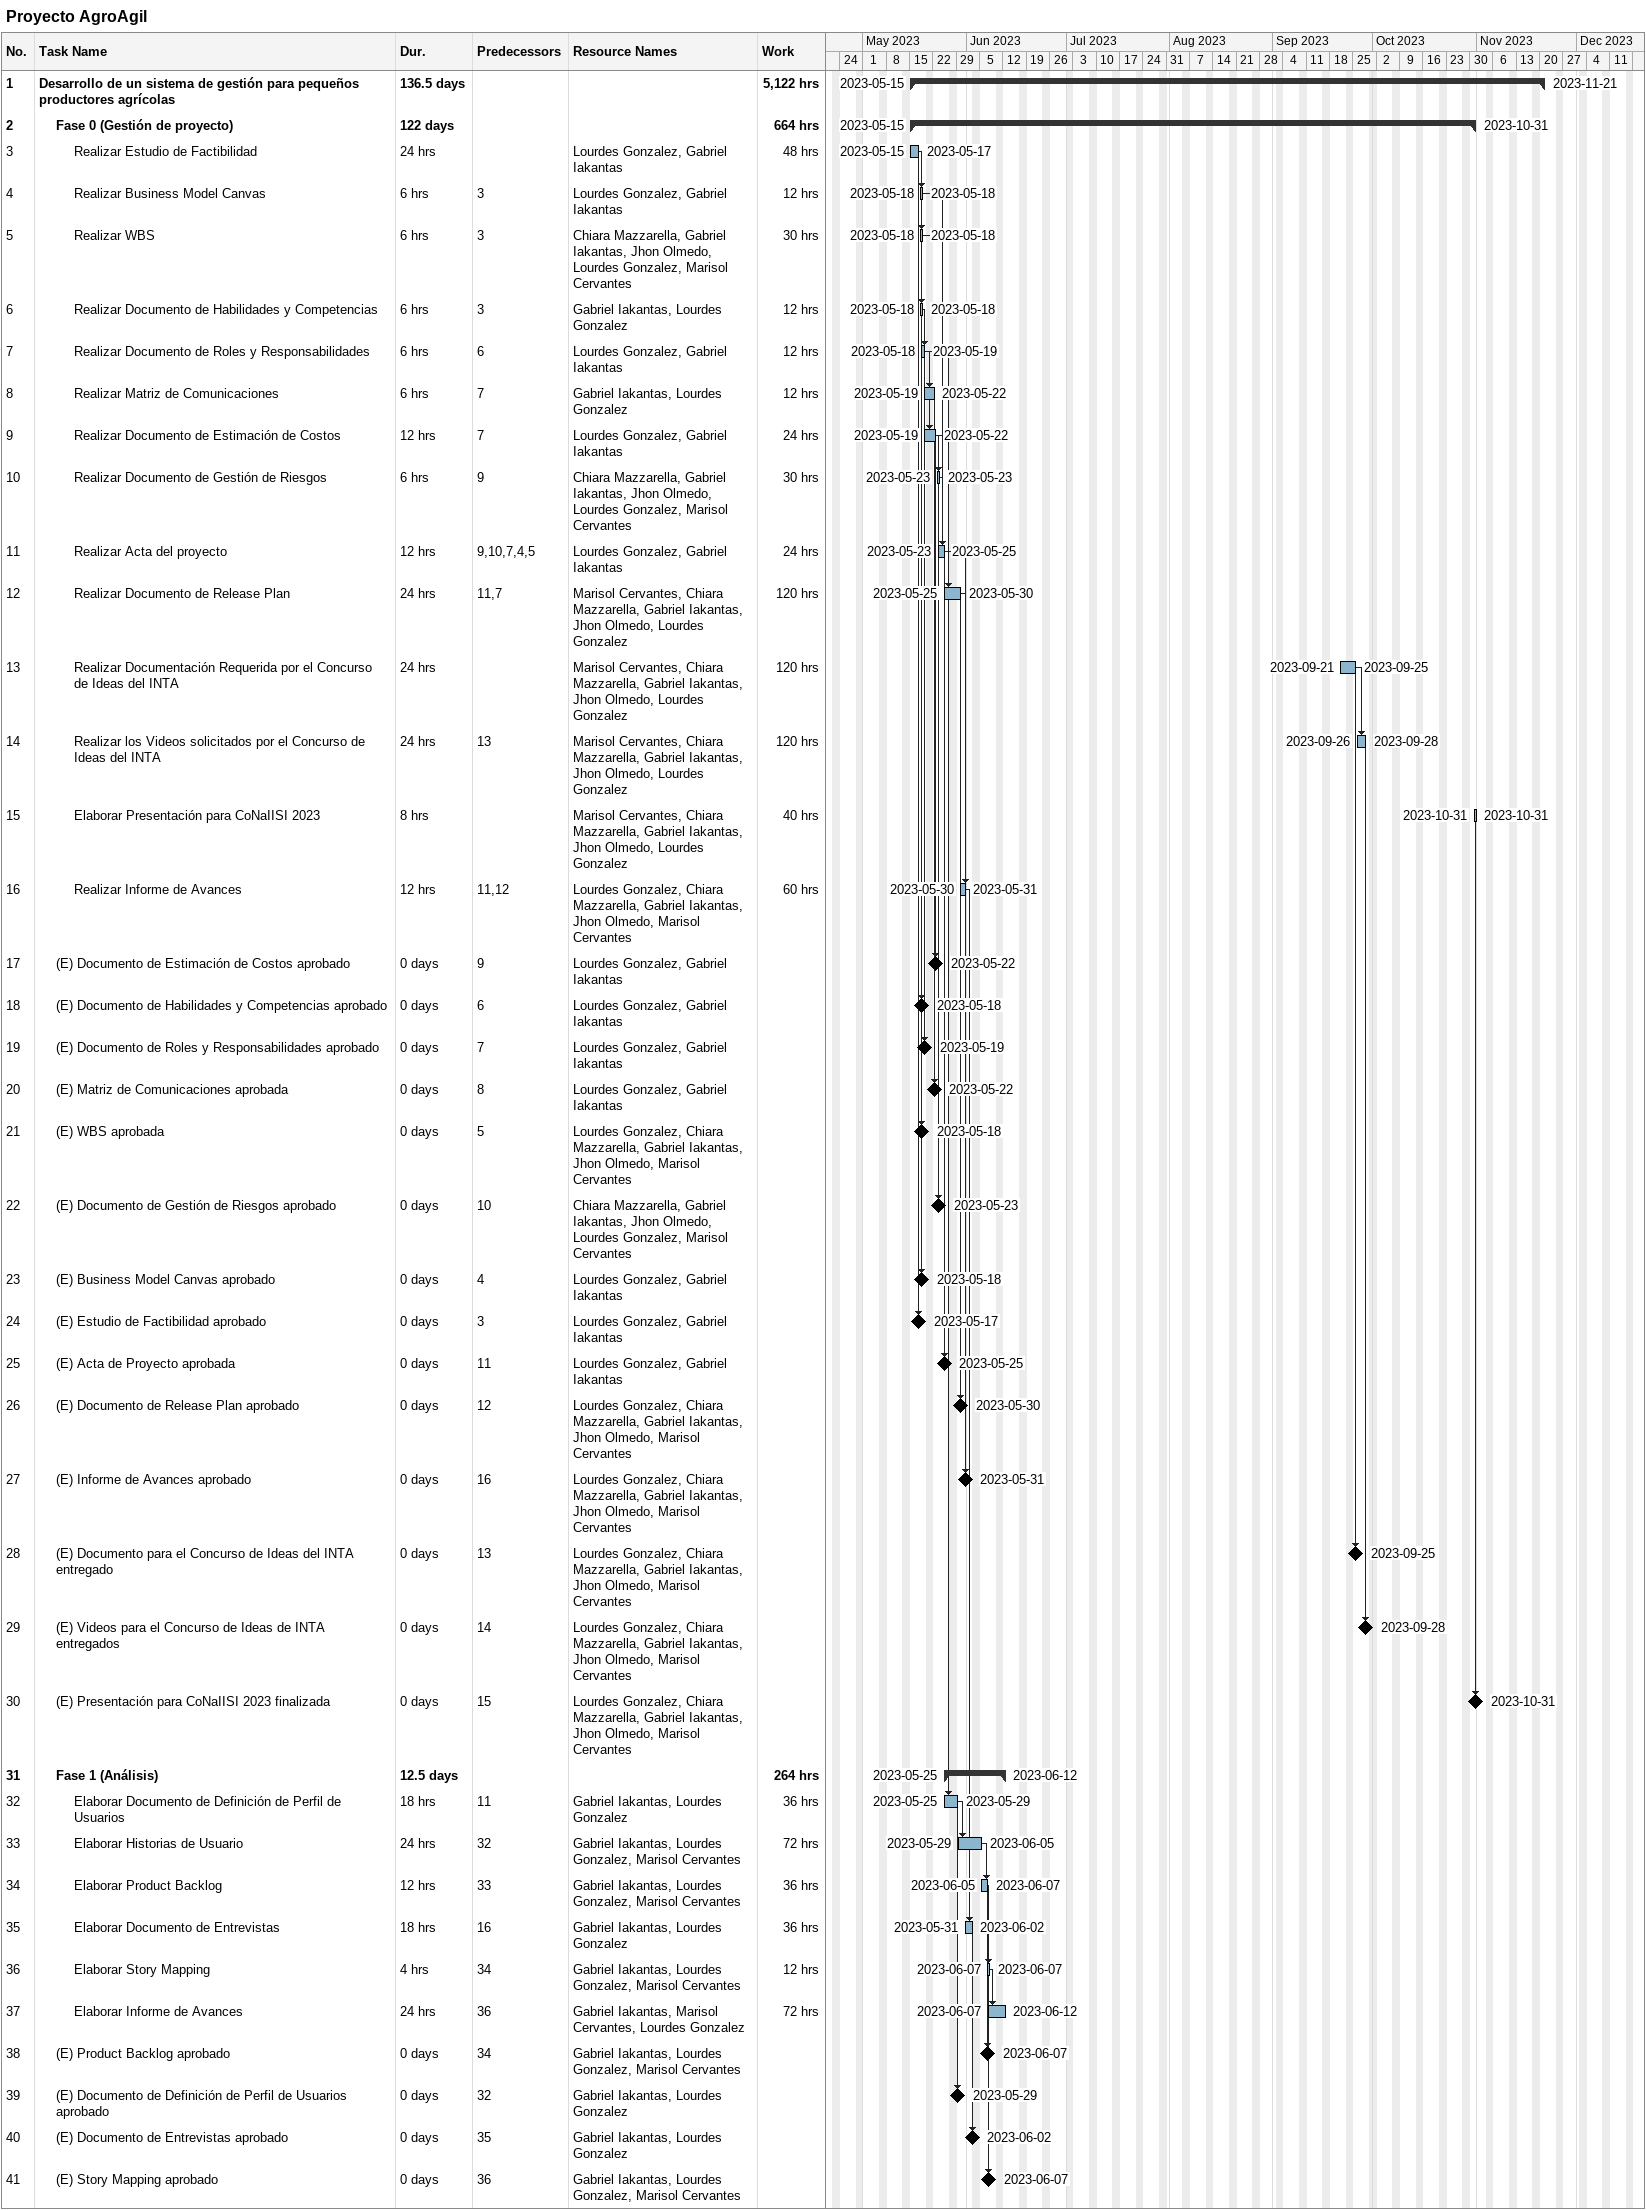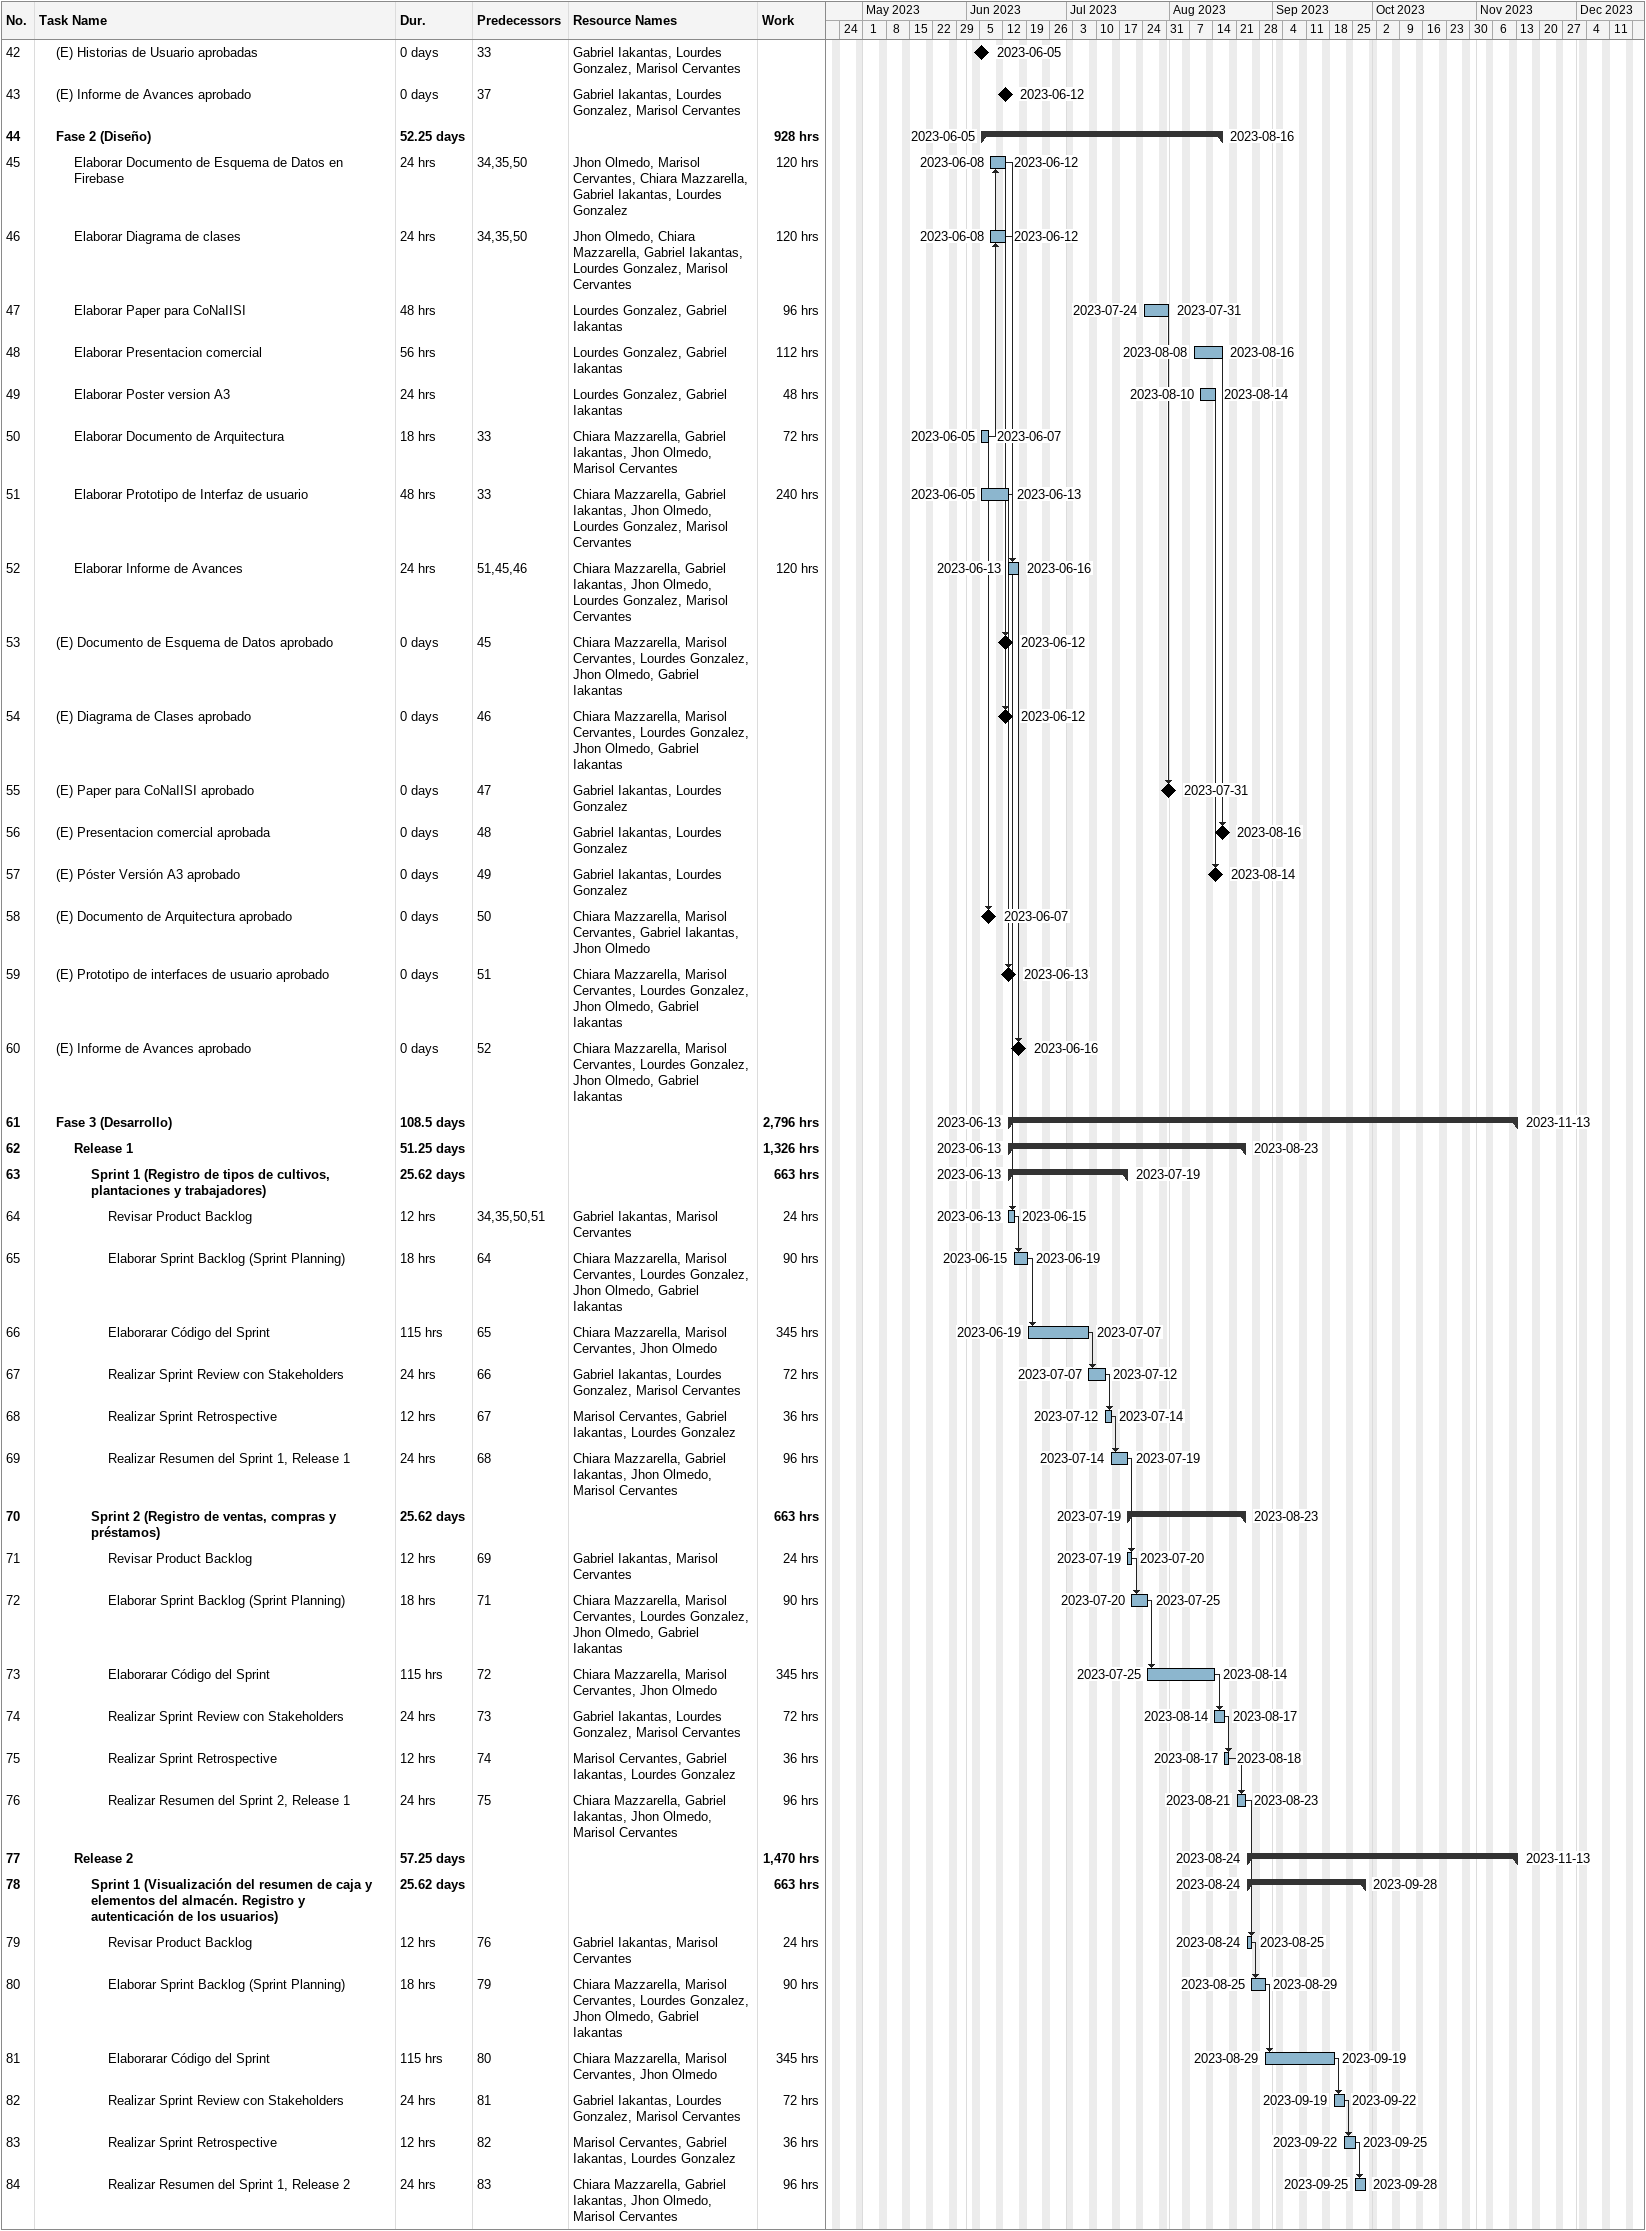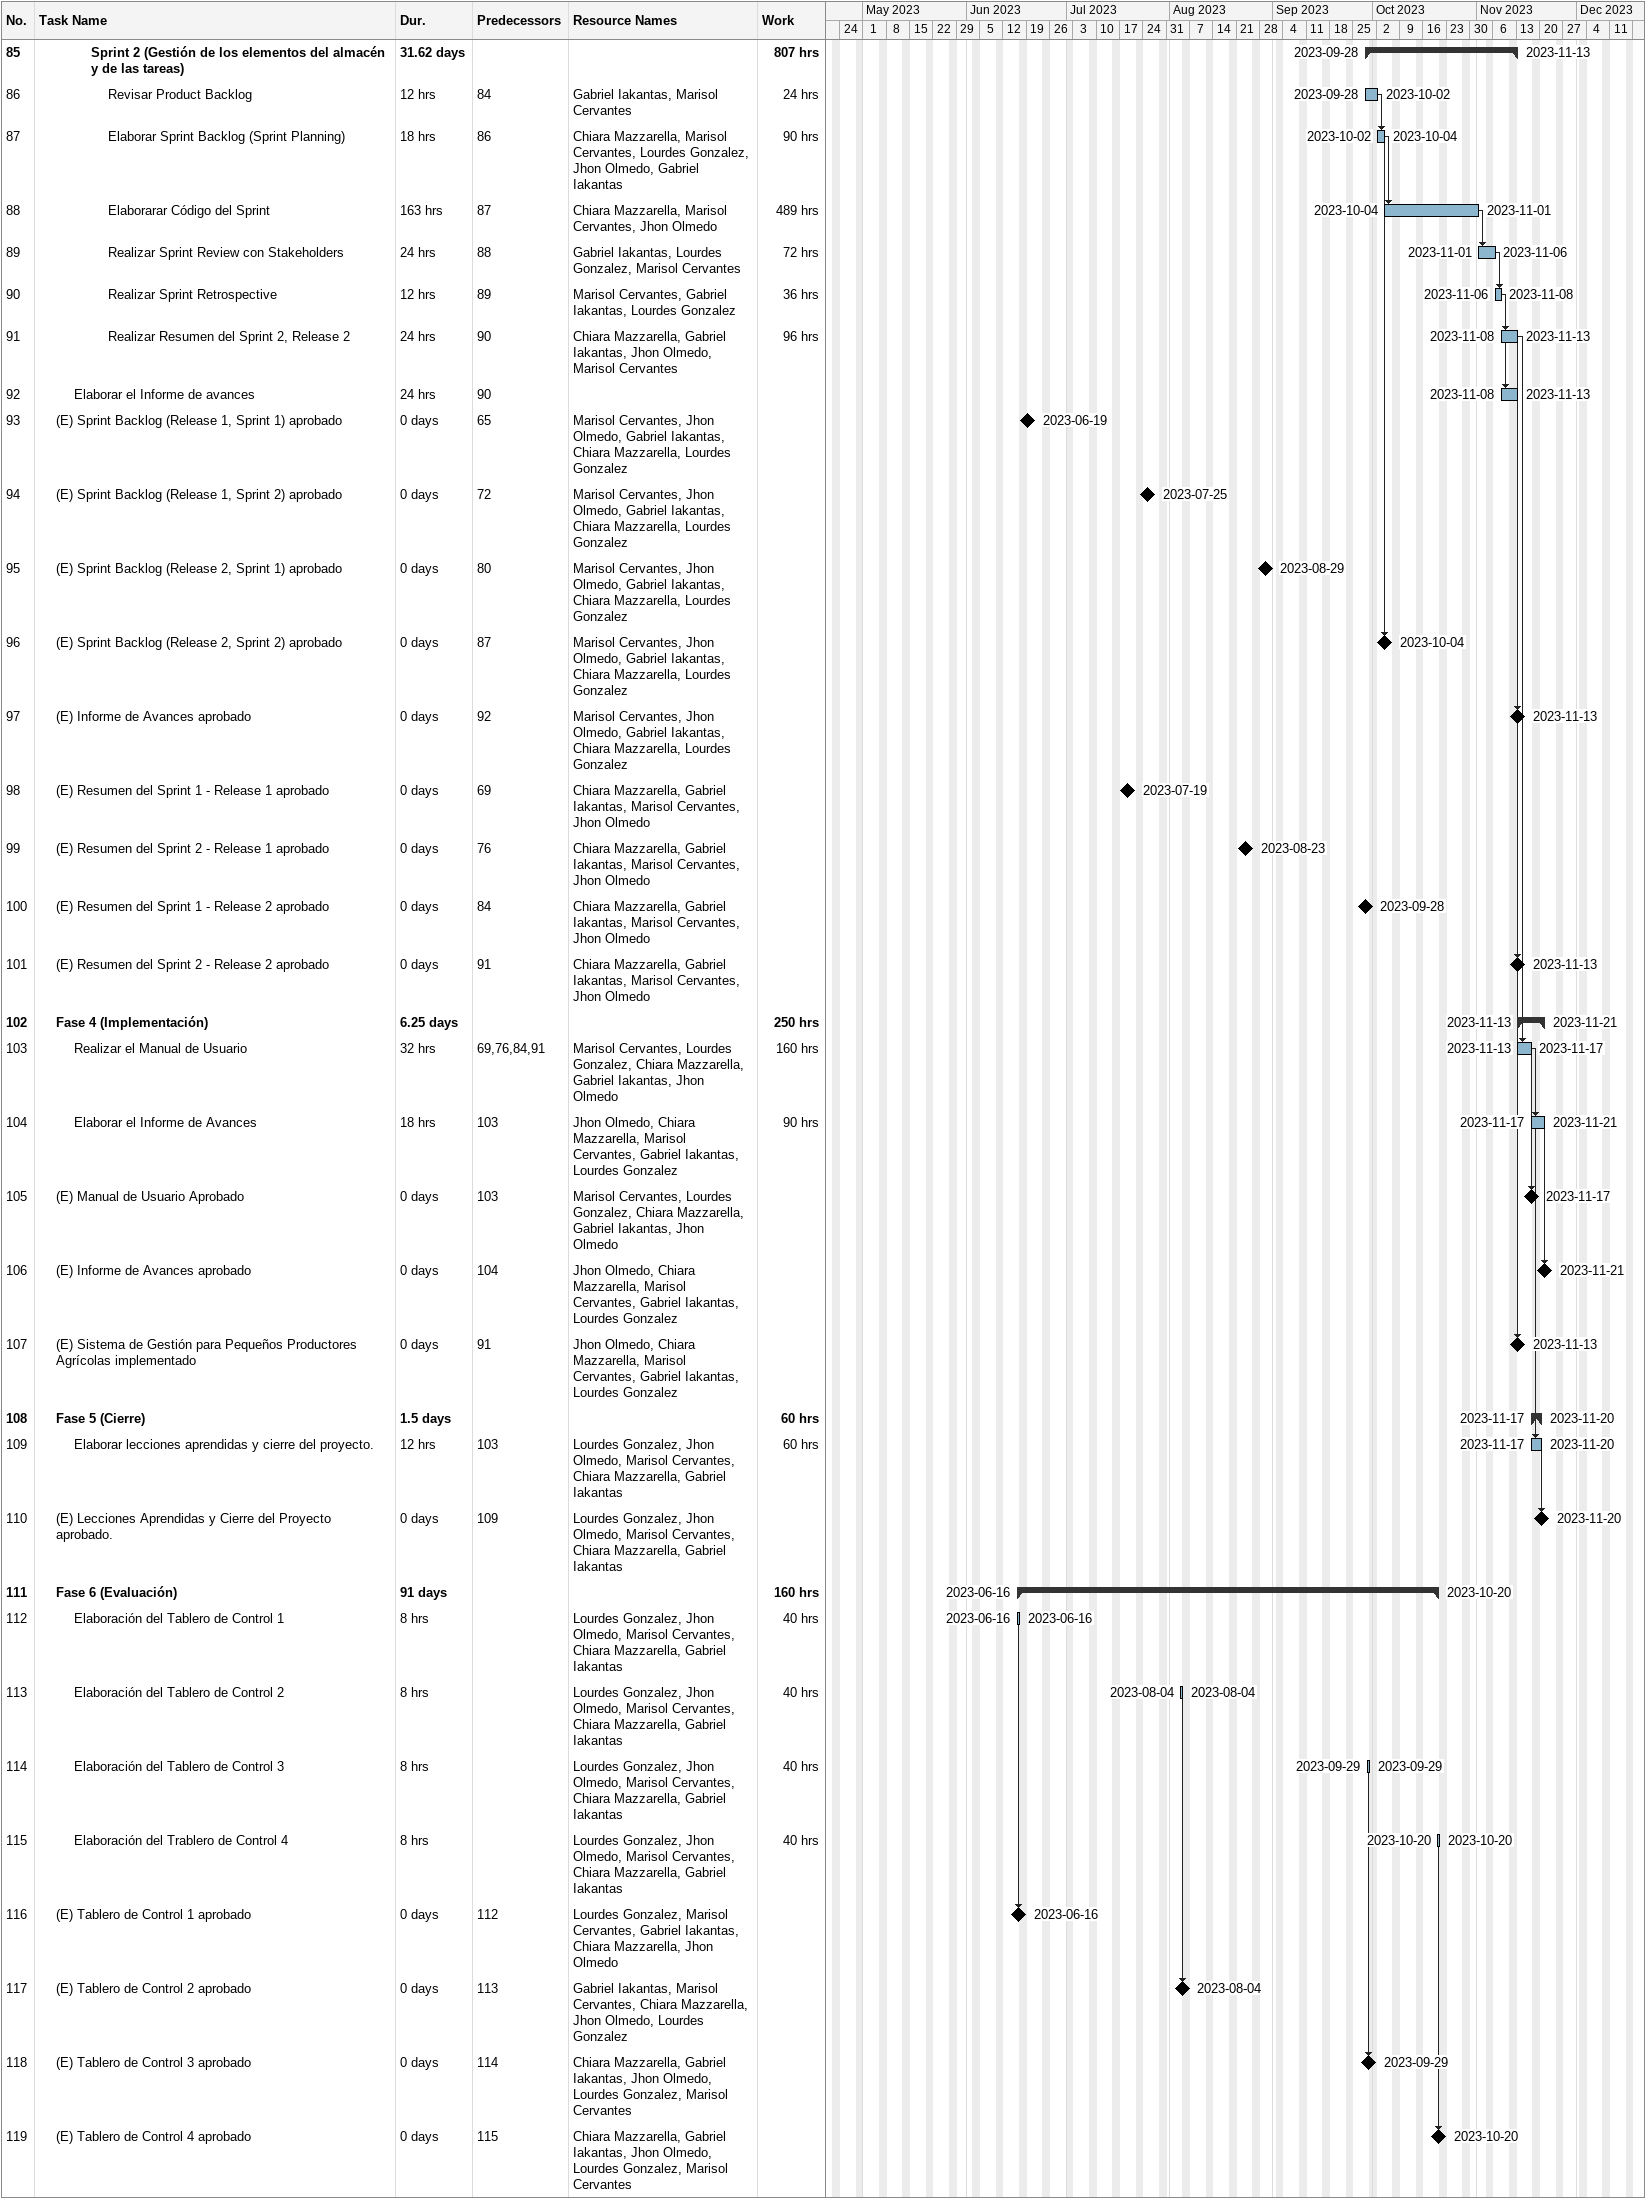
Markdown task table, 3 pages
Proyecto AgroAgil

| ID | Level | Task | Duration | Start | Finish | Predecessors | Resources | Work (h) |
|---|---|---|---|---|---|---|---|---|
| 1 | 1 | **Desarrollo de un sistema de gestión para pequeños productores agrícolas** | 136.5d | 2023-05-15 | 2023-11-21 |  |  | 5122 |
| 2 | 2 | **Fase 0 (Gestión de proyecto)** | 122d | 2023-05-15 | 2023-10-31 |  |  | 664 |
| 3 | 3 | Realizar Estudio de Factibilidad | 24h | 2023-05-15 | 2023-05-17 |  | Lourdes Gonzalez, Gabriel Iakantas | 48 |
| 4 | 3 | Realizar Business Model Canvas | 6h | 2023-05-18 | 2023-05-18 | 3 | Lourdes Gonzalez, Gabriel Iakantas | 12 |
| 5 | 3 | Realizar WBS | 6h | 2023-05-18 | 2023-05-18 | 3 | Chiara Mazzarella, Gabriel Iakantas, Jhon Olmedo, Lourdes Gonzalez, Marisol Cervantes | 30 |
| 6 | 3 | Realizar Documento de Habilidades y Competencias | 6h | 2023-05-18 | 2023-05-18 | 3 | Gabriel Iakantas, Lourdes Gonzalez | 12 |
| 7 | 3 | Realizar Documento de Roles y Responsabilidades | 6h | 2023-05-18 | 2023-05-19 | 6 | Lourdes Gonzalez, Gabriel Iakantas | 12 |
| 8 | 3 | Realizar Matriz de Comunicaciones | 6h | 2023-05-19 | 2023-05-22 | 7 | Gabriel Iakantas, Lourdes Gonzalez | 12 |
| 9 | 3 | Realizar Documento de Estimación de Costos | 12h | 2023-05-19 | 2023-05-22 | 7 | Lourdes Gonzalez, Gabriel Iakantas | 24 |
| 10 | 3 | Realizar Documento de Gestión de Riesgos | 6h | 2023-05-23 | 2023-05-23 | 9 | Chiara Mazzarella, Gabriel Iakantas, Jhon Olmedo, Lourdes Gonzalez, Marisol Cervantes | 30 |
| 11 | 3 | Realizar Acta del proyecto | 12h | 2023-05-23 | 2023-05-25 | 9, 10, 7, 4, 5 | Lourdes Gonzalez, Gabriel Iakantas | 24 |
| 12 | 3 | Realizar Documento de Release Plan | 24h | 2023-05-25 | 2023-05-30 | 11, 7 | Marisol Cervantes, Chiara Mazzarella, Gabriel Iakantas, Jhon Olmedo, Lourdes Gonzalez | 120 |
| 13 | 3 | Realizar Documentación Requerida por el Concurso de Ideas del INTA | 24h | 2023-09-21 | 2023-09-25 |  | Marisol Cervantes, Chiara Mazzarella, Gabriel Iakantas, Jhon Olmedo, Lourdes Gonzalez | 120 |
| 14 | 3 | Realizar los Videos solicitados por el Concurso de Ideas del INTA | 24h | 2023-09-26 | 2023-09-28 | 13 | Marisol Cervantes, Chiara Mazzarella, Gabriel Iakantas, Jhon Olmedo, Lourdes Gonzalez | 120 |
| 15 | 3 | Elaborar Presentación para CoNaIISI 2023 | 8h | 2023-10-31 | 2023-10-31 |  | Marisol Cervantes, Chiara Mazzarella, Gabriel Iakantas, Jhon Olmedo, Lourdes Gonzalez | 40 |
| 16 | 3 | Realizar Informe de Avances | 12h | 2023-05-30 | 2023-05-31 | 11, 12 | Lourdes Gonzalez, Chiara Mazzarella, Gabriel Iakantas, Jhon Olmedo, Marisol Cervantes | 60 |
| 17 | 2 | (E) Documento de Estimación de Costos aprobado | 0d | 2023-05-22 | 2023-05-22 | 9 | Lourdes Gonzalez, Gabriel Iakantas |  |
| 18 | 2 | (E) Documento de Habilidades y Competencias aprobado | 0d | 2023-05-18 | 2023-05-18 | 6 | Lourdes Gonzalez, Gabriel Iakantas |  |
| 19 | 2 | (E) Documento de Roles y Responsabilidades aprobado | 0d | 2023-05-19 | 2023-05-19 | 7 | Lourdes Gonzalez, Gabriel Iakantas |  |
| 20 | 2 | (E) Matriz de Comunicaciones aprobada | 0d | 2023-05-22 | 2023-05-22 | 8 | Lourdes Gonzalez, Gabriel Iakantas |  |
| 21 | 2 | (E) WBS aprobada | 0d | 2023-05-18 | 2023-05-18 | 5 | Lourdes Gonzalez, Chiara Mazzarella, Gabriel Iakantas, Jhon Olmedo, Marisol Cervantes |  |
| 22 | 2 | (E) Documento de Gestión de Riesgos aprobado | 0d | 2023-05-23 | 2023-05-23 | 10 | Chiara Mazzarella, Gabriel Iakantas, Jhon Olmedo, Lourdes Gonzalez, Marisol Cervantes |  |
| 23 | 2 | (E) Business Model Canvas aprobado | 0d | 2023-05-18 | 2023-05-18 | 4 | Lourdes Gonzalez, Gabriel Iakantas |  |
| 24 | 2 | (E) Estudio de Factibilidad aprobado | 0d | 2023-05-17 | 2023-05-17 | 3 | Lourdes Gonzalez, Gabriel Iakantas |  |
| 25 | 2 | (E) Acta de Proyecto aprobada | 0d | 2023-05-25 | 2023-05-25 | 11 | Lourdes Gonzalez, Gabriel Iakantas |  |
| 26 | 2 | (E) Documento de Release Plan aprobado | 0d | 2023-05-30 | 2023-05-30 | 12 | Lourdes Gonzalez, Chiara Mazzarella, Gabriel Iakantas, Jhon Olmedo, Marisol Cervantes |  |
| 27 | 2 | (E) Informe de Avances aprobado | 0d | 2023-05-31 | 2023-05-31 | 16 | Lourdes Gonzalez, Chiara Mazzarella, Gabriel Iakantas, Jhon Olmedo, Marisol Cervantes |  |
| 28 | 2 | (E) Documento para el Concurso de Ideas del INTA entregado | 0d | 2023-09-25 | 2023-09-25 | 13 | Lourdes Gonzalez, Chiara Mazzarella, Gabriel Iakantas, Jhon Olmedo, Marisol Cervantes |  |
| 29 | 2 | (E) Videos para el Concurso de Ideas de INTA entregados | 0d | 2023-09-28 | 2023-09-28 | 14 | Lourdes Gonzalez, Chiara Mazzarella, Gabriel Iakantas, Jhon Olmedo, Marisol Cervantes |  |
| 30 | 2 | (E) Presentación para CoNaIISI 2023 finalizada | 0d | 2023-10-31 | 2023-10-31 | 15 | Lourdes Gonzalez, Chiara Mazzarella, Gabriel Iakantas, Jhon Olmedo, Marisol Cervantes |  |
| 31 | 2 | **Fase 1 (Análisis)** | 12.5d | 2023-05-25 | 2023-06-12 |  |  | 264 |
| 32 | 3 | Elaborar Documento de Definición de Perfil de Usuarios | 18h | 2023-05-25 | 2023-05-29 | 11 | Gabriel Iakantas, Lourdes Gonzalez | 36 |
| 33 | 3 | Elaborar Historias de Usuario | 24h | 2023-05-29 | 2023-06-05 | 32 | Gabriel Iakantas, Lourdes Gonzalez, Marisol Cervantes | 72 |
| 34 | 3 | Elaborar Product Backlog | 12h | 2023-06-05 | 2023-06-07 | 33 | Gabriel Iakantas, Lourdes Gonzalez, Marisol Cervantes | 36 |
| 35 | 3 | Elaborar Documento de Entrevistas | 18h | 2023-05-31 | 2023-06-02 | 16 | Gabriel Iakantas, Lourdes Gonzalez | 36 |
| 36 | 3 | Elaborar Story Mapping | 4h | 2023-06-07 | 2023-06-07 | 34 | Gabriel Iakantas, Lourdes Gonzalez, Marisol Cervantes | 12 |
| 37 | 3 | Elaborar Informe de Avances | 24h | 2023-06-07 | 2023-06-12 | 36 | Gabriel Iakantas, Marisol Cervantes, Lourdes Gonzalez | 72 |
| 38 | 2 | (E) Product Backlog aprobado | 0d | 2023-06-07 | 2023-06-07 | 34 | Gabriel Iakantas, Lourdes Gonzalez, Marisol Cervantes |  |
| 39 | 2 | (E) Documento de Definición de Perfil de Usuarios aprobado | 0d | 2023-05-29 | 2023-05-29 | 32 | Gabriel Iakantas, Lourdes Gonzalez |  |
| 40 | 2 | (E) Documento de Entrevistas aprobado | 0d | 2023-06-02 | 2023-06-02 | 35 | Gabriel Iakantas, Lourdes Gonzalez |  |
| 41 | 2 | (E) Story Mapping aprobado | 0d | 2023-06-07 | 2023-06-07 | 36 | Gabriel Iakantas, Lourdes Gonzalez, Marisol Cervantes |  |
| 42 | 2 | (E) Historias de Usuario aprobadas | 0d | 2023-06-05 | 2023-06-05 | 33 | Gabriel Iakantas, Lourdes Gonzalez, Marisol Cervantes |  |
| 43 | 2 | (E) Informe de Avances aprobado | 0d | 2023-06-12 | 2023-06-12 | 37 | Gabriel Iakantas, Lourdes Gonzalez, Marisol Cervantes |  |
| 44 | 2 | **Fase 2 (Diseño)** | 52.25d | 2023-06-05 | 2023-08-16 |  |  | 928 |
| 45 | 3 | Elaborar Documento de Esquema de Datos en Firebase | 24h | 2023-06-08 | 2023-06-12 | 34, 35, 50 | Jhon Olmedo, Marisol Cervantes, Chiara Mazzarella, Gabriel Iakantas, Lourdes Gonzalez | 120 |
| 46 | 3 | Elaborar Diagrama de clases | 24h | 2023-06-08 | 2023-06-12 | 34, 35, 50 | Jhon Olmedo, Chiara Mazzarella, Gabriel Iakantas, Lourdes Gonzalez, Marisol Cervantes | 120 |
| 47 | 3 | Elaborar Paper para CoNaIISI | 48h | 2023-07-24 | 2023-07-31 |  | Lourdes Gonzalez, Gabriel Iakantas | 96 |
| 48 | 3 | Elaborar Presentacion comercial | 56h | 2023-08-08 | 2023-08-16 |  | Lourdes Gonzalez, Gabriel Iakantas | 112 |
| 49 | 3 | Elaborar Poster version A3 | 24h | 2023-08-10 | 2023-08-14 |  | Lourdes Gonzalez, Gabriel Iakantas | 48 |
| 50 | 3 | Elaborar Documento de Arquitectura | 18h | 2023-06-05 | 2023-06-07 | 33 | Chiara Mazzarella, Gabriel Iakantas, Jhon Olmedo, Marisol Cervantes | 72 |
| 51 | 3 | Elaborar Prototipo de Interfaz de usuario | 48h | 2023-06-05 | 2023-06-13 | 33 | Chiara Mazzarella, Gabriel Iakantas, Jhon Olmedo, Lourdes Gonzalez, Marisol Cervantes | 240 |
| 52 | 3 | Elaborar Informe de Avances | 24h | 2023-06-13 | 2023-06-16 | 51, 45, 46 | Chiara Mazzarella, Gabriel Iakantas, Jhon Olmedo, Lourdes Gonzalez, Marisol Cervantes | 120 |
| 53 | 2 | (E) Documento de Esquema de Datos aprobado | 0d | 2023-06-12 | 2023-06-12 | 45 | Chiara Mazzarella, Marisol Cervantes, Lourdes Gonzalez, Jhon Olmedo, Gabriel Iakantas |  |
| 54 | 2 | (E) Diagrama de Clases aprobado | 0d | 2023-06-12 | 2023-06-12 | 46 | Chiara Mazzarella, Marisol Cervantes, Lourdes Gonzalez, Jhon Olmedo, Gabriel Iakantas |  |
| 55 | 2 | (E) Paper para CoNaIISI aprobado | 0d | 2023-07-31 | 2023-07-31 | 47 | Gabriel Iakantas, Lourdes Gonzalez |  |
| 56 | 2 | (E) Presentacion comercial aprobada | 0d | 2023-08-16 | 2023-08-16 | 48 | Gabriel Iakantas, Lourdes Gonzalez |  |
| 57 | 2 | (E) Póster Versión A3 aprobado | 0d | 2023-08-14 | 2023-08-14 | 49 | Gabriel Iakantas, Lourdes Gonzalez |  |
| 58 | 2 | (E) Documento de Arquitectura aprobado | 0d | 2023-06-07 | 2023-06-07 | 50 | Chiara Mazzarella, Marisol Cervantes, Gabriel Iakantas, Jhon Olmedo |  |
| 59 | 2 | (E) Prototipo de interfaces de usuario aprobado | 0d | 2023-06-13 | 2023-06-13 | 51 | Chiara Mazzarella, Marisol Cervantes, Lourdes Gonzalez, Jhon Olmedo, Gabriel Iakantas |  |
| 60 | 2 | (E) Informe de Avances aprobado | 0d | 2023-06-16 | 2023-06-16 | 52 | Chiara Mazzarella, Marisol Cervantes, Lourdes Gonzalez, Jhon Olmedo, Gabriel Iakantas |  |
| 61 | 2 | **Fase 3 (Desarrollo)** | 108.5d | 2023-06-13 | 2023-11-13 |  |  | 2796 |
| 62 | 3 | **Release 1** | 51.25d | 2023-06-13 | 2023-08-23 |  |  | 1326 |
| 63 | 4 | **Sprint 1 (Registro de tipos de cultivos, plantaciones y trabajadores)** | 25.62d | 2023-06-13 | 2023-07-19 |  |  | 663 |
| 64 | 5 | Revisar Product Backlog | 12h | 2023-06-13 | 2023-06-15 | 34, 35, 50, 51 | Gabriel Iakantas, Marisol Cervantes | 24 |
| 65 | 5 | Elaborar Sprint Backlog (Sprint Planning) | 18h | 2023-06-15 | 2023-06-19 | 64 | Chiara Mazzarella, Marisol Cervantes, Lourdes Gonzalez, Jhon Olmedo, Gabriel Iakantas | 90 |
| 66 | 5 | Elaborarar Código del Sprint | 115h | 2023-06-19 | 2023-07-07 | 65 | Chiara Mazzarella, Marisol Cervantes, Jhon Olmedo | 345 |
| 67 | 5 | Realizar Sprint Review con Stakeholders | 24h | 2023-07-07 | 2023-07-12 | 66 | Gabriel Iakantas, Lourdes Gonzalez, Marisol Cervantes | 72 |
| 68 | 5 | Realizar Sprint Retrospective | 12h | 2023-07-12 | 2023-07-14 | 67 | Marisol Cervantes, Gabriel Iakantas, Lourdes Gonzalez | 36 |
| 69 | 5 | Realizar Resumen del Sprint 1, Release 1 | 24h | 2023-07-14 | 2023-07-19 | 68 | Chiara Mazzarella, Gabriel Iakantas, Jhon Olmedo, Marisol Cervantes | 96 |
| 70 | 4 | **Sprint 2 (Registro de ventas, compras y préstamos)** | 25.62d | 2023-07-19 | 2023-08-23 |  |  | 663 |
| 71 | 5 | Revisar Product Backlog | 12h | 2023-07-19 | 2023-07-20 | 69 | Gabriel Iakantas, Marisol Cervantes | 24 |
| 72 | 5 | Elaborar Sprint Backlog (Sprint Planning) | 18h | 2023-07-20 | 2023-07-25 | 71 | Chiara Mazzarella, Marisol Cervantes, Lourdes Gonzalez, Jhon Olmedo, Gabriel Iakantas | 90 |
| 73 | 5 | Elaborarar Código del Sprint | 115h | 2023-07-25 | 2023-08-14 | 72 | Chiara Mazzarella, Marisol Cervantes, Jhon Olmedo | 345 |
| 74 | 5 | Realizar Sprint Review con Stakeholders | 24h | 2023-08-14 | 2023-08-17 | 73 | Gabriel Iakantas, Lourdes Gonzalez, Marisol Cervantes | 72 |
| 75 | 5 | Realizar Sprint Retrospective | 12h | 2023-08-17 | 2023-08-18 | 74 | Marisol Cervantes, Gabriel Iakantas, Lourdes Gonzalez | 36 |
| 76 | 5 | Realizar Resumen del Sprint 2, Release 1 | 24h | 2023-08-21 | 2023-08-23 | 75 | Chiara Mazzarella, Gabriel Iakantas, Jhon Olmedo, Marisol Cervantes | 96 |
| 77 | 3 | **Release 2** | 57.25d | 2023-08-24 | 2023-11-13 |  |  | 1470 |
| 78 | 4 | **Sprint 1 (Visualización del resumen de caja y elementos del almacén. Registro y autenticación de los usuarios)** | 25.62d | 2023-08-24 | 2023-09-28 |  |  | 663 |
| 79 | 5 | Revisar Product Backlog | 12h | 2023-08-24 | 2023-08-25 | 76 | Gabriel Iakantas, Marisol Cervantes | 24 |
| 80 | 5 | Elaborar Sprint Backlog (Sprint Planning) | 18h | 2023-08-25 | 2023-08-29 | 79 | Chiara Mazzarella, Marisol Cervantes, Lourdes Gonzalez, Jhon Olmedo, Gabriel Iakantas | 90 |
| 81 | 5 | Elaborarar Código del Sprint | 115h | 2023-08-29 | 2023-09-19 | 80 | Chiara Mazzarella, Marisol Cervantes, Jhon Olmedo | 345 |
| 82 | 5 | Realizar Sprint Review con Stakeholders | 24h | 2023-09-19 | 2023-09-22 | 81 | Gabriel Iakantas, Lourdes Gonzalez, Marisol Cervantes | 72 |
| 83 | 5 | Realizar Sprint Retrospective | 12h | 2023-09-22 | 2023-09-25 | 82 | Marisol Cervantes, Gabriel Iakantas, Lourdes Gonzalez | 36 |
| 84 | 5 | Realizar Resumen del Sprint 1, Release 2 | 24h | 2023-09-25 | 2023-09-28 | 83 | Chiara Mazzarella, Gabriel Iakantas, Jhon Olmedo, Marisol Cervantes | 96 |
| 85 | 4 | **Sprint 2 (Gestión de los elementos del almacén y de las tareas)** | 31.62d | 2023-09-28 | 2023-11-13 |  |  | 807 |
| 86 | 5 | Revisar Product Backlog | 12h | 2023-09-28 | 2023-10-02 | 84 | Gabriel Iakantas, Marisol Cervantes | 24 |
| 87 | 5 | Elaborar Sprint Backlog (Sprint Planning) | 18h | 2023-10-02 | 2023-10-04 | 86 | Chiara Mazzarella, Marisol Cervantes, Lourdes Gonzalez, Jhon Olmedo, Gabriel Iakantas | 90 |
| 88 | 5 | Elaborarar Código del Sprint | 163h | 2023-10-04 | 2023-11-01 | 87 | Chiara Mazzarella, Marisol Cervantes, Jhon Olmedo | 489 |
| 89 | 5 | Realizar Sprint Review con Stakeholders | 24h | 2023-11-01 | 2023-11-06 | 88 | Gabriel Iakantas, Lourdes Gonzalez, Marisol Cervantes | 72 |
| 90 | 5 | Realizar Sprint Retrospective | 12h | 2023-11-06 | 2023-11-08 | 89 | Marisol Cervantes, Gabriel Iakantas, Lourdes Gonzalez | 36 |
| 91 | 5 | Realizar Resumen del Sprint 2, Release 2 | 24h | 2023-11-08 | 2023-11-13 | 90 | Chiara Mazzarella, Gabriel Iakantas, Jhon Olmedo, Marisol Cervantes | 96 |
| 92 | 3 | Elaborar el Informe de avances | 24h | 2023-11-08 | 2023-11-13 | 90 |  |  |
| 93 | 2 | (E) Sprint Backlog (Release 1, Sprint 1) aprobado | 0d | 2023-06-19 | 2023-06-19 | 65 | Marisol Cervantes, Jhon Olmedo, Gabriel Iakantas, Chiara Mazzarella, Lourdes Gonzalez |  |
| 94 | 2 | (E) Sprint Backlog (Release 1, Sprint 2) aprobado | 0d | 2023-07-25 | 2023-07-25 | 72 | Marisol Cervantes, Jhon Olmedo, Gabriel Iakantas, Chiara Mazzarella, Lourdes Gonzalez |  |
| 95 | 2 | (E) Sprint Backlog (Release 2, Sprint 1) aprobado | 0d | 2023-08-29 | 2023-08-29 | 80 | Marisol Cervantes, Jhon Olmedo, Gabriel Iakantas, Chiara Mazzarella, Lourdes Gonzalez |  |
| 96 | 2 | (E) Sprint Backlog (Release 2, Sprint 2) aprobado | 0d | 2023-10-04 | 2023-10-04 | 87 | Marisol Cervantes, Jhon Olmedo, Gabriel Iakantas, Chiara Mazzarella, Lourdes Gonzalez |  |
| 97 | 2 | (E) Informe de Avances aprobado | 0d | 2023-11-13 | 2023-11-13 | 92 | Marisol Cervantes, Jhon Olmedo, Gabriel Iakantas, Chiara Mazzarella, Lourdes Gonzalez |  |
| 98 | 2 | (E) Resumen del Sprint 1 - Release 1 aprobado | 0d | 2023-07-19 | 2023-07-19 | 69 | Chiara Mazzarella, Gabriel Iakantas, Marisol Cervantes, Jhon Olmedo |  |
| 99 | 2 | (E) Resumen del Sprint 2 - Release 1 aprobado | 0d | 2023-08-23 | 2023-08-23 | 76 | Chiara Mazzarella, Gabriel Iakantas, Marisol Cervantes, Jhon Olmedo |  |
| 100 | 2 | (E) Resumen del Sprint 1 - Release 2 aprobado | 0d | 2023-09-28 | 2023-09-28 | 84 | Chiara Mazzarella, Gabriel Iakantas, Marisol Cervantes, Jhon Olmedo |  |
| 101 | 2 | (E) Resumen del Sprint 2 - Release 2 aprobado | 0d | 2023-11-13 | 2023-11-13 | 91 | Chiara Mazzarella, Gabriel Iakantas, Marisol Cervantes, Jhon Olmedo |  |
| 102 | 2 | **Fase 4 (Implementación)** | 6.25d | 2023-11-13 | 2023-11-21 |  |  | 250 |
| 103 | 3 | Realizar el Manual de Usuario | 32h | 2023-11-13 | 2023-11-17 | 69, 76, 84, 91 | Marisol Cervantes, Lourdes Gonzalez, Chiara Mazzarella, Gabriel Iakantas, Jhon Olmedo | 160 |
| 104 | 3 | Elaborar el Informe de Avances | 18h | 2023-11-17 | 2023-11-21 | 103 | Jhon Olmedo, Chiara Mazzarella, Marisol Cervantes, Gabriel Iakantas, Lourdes Gonzalez | 90 |
| 105 | 2 | (E) Manual de Usuario Aprobado | 0d | 2023-11-17 | 2023-11-17 | 103 | Marisol Cervantes, Lourdes Gonzalez, Chiara Mazzarella, Gabriel Iakantas, Jhon Olmedo |  |
| 106 | 2 | (E) Informe de Avances aprobado | 0d | 2023-11-21 | 2023-11-21 | 104 | Jhon Olmedo, Chiara Mazzarella, Marisol Cervantes, Gabriel Iakantas, Lourdes Gonzalez |  |
| 107 | 2 | (E) Sistema de Gestión para Pequeños Productores Agrícolas implementado | 0d | 2023-11-13 | 2023-11-13 | 91 | Jhon Olmedo, Chiara Mazzarella, Marisol Cervantes, Gabriel Iakantas, Lourdes Gonzalez |  |
| 108 | 2 | **Fase 5 (Cierre)** | 1.5d | 2023-11-17 | 2023-11-20 |  |  | 60 |
| 109 | 3 | Elaborar lecciones aprendidas y cierre del proyecto. | 12h | 2023-11-17 | 2023-11-20 | 103 | Lourdes Gonzalez, Jhon Olmedo, Marisol Cervantes, Chiara Mazzarella, Gabriel Iakantas | 60 |
| 110 | 2 | (E) Lecciones Aprendidas y Cierre del Proyecto aprobado. | 0d | 2023-11-20 | 2023-11-20 | 109 | Lourdes Gonzalez, Jhon Olmedo, Marisol Cervantes, Chiara Mazzarella, Gabriel Iakantas |  |
| 111 | 2 | **Fase 6 (Evaluación)** | 91d | 2023-06-16 | 2023-10-20 |  |  | 160 |
| 112 | 3 | Elaboración del Tablero de Control 1 | 8h | 2023-06-16 | 2023-06-16 |  | Lourdes Gonzalez, Jhon Olmedo, Marisol Cervantes, Chiara Mazzarella, Gabriel Iakantas | 40 |
| 113 | 3 | Elaboración del Tablero de Control 2 | 8h | 2023-08-04 | 2023-08-04 |  | Lourdes Gonzalez, Jhon Olmedo, Marisol Cervantes, Chiara Mazzarella, Gabriel Iakantas | 40 |
| 114 | 3 | Elaboración del Tablero de Control 3 | 8h | 2023-09-29 | 2023-09-29 |  | Lourdes Gonzalez, Jhon Olmedo, Marisol Cervantes, Chiara Mazzarella, Gabriel Iakantas | 40 |
| 115 | 3 | Elaboración del Trablero de Control 4 | 8h | 2023-10-20 | 2023-10-20 |  | Lourdes Gonzalez, Jhon Olmedo, Marisol Cervantes, Chiara Mazzarella, Gabriel Iakantas | 40 |
| 116 | 2 | (E) Tablero de Control 1 aprobado | 0d | 2023-06-16 | 2023-06-16 | 112 | Lourdes Gonzalez, Marisol Cervantes, Gabriel Iakantas, Chiara Mazzarella, Jhon Olmedo |  |
| 117 | 2 | (E) Tablero de Control 2 aprobado | 0d | 2023-08-04 | 2023-08-04 | 113 | Gabriel Iakantas, Marisol Cervantes, Chiara Mazzarella, Jhon Olmedo, Lourdes Gonzalez |  |
| 118 | 2 | (E) Tablero de Control 3 aprobado | 0d | 2023-09-29 | 2023-09-29 | 114 | Chiara Mazzarella, Gabriel Iakantas, Jhon Olmedo, Lourdes Gonzalez, Marisol Cervantes |  |
| 119 | 2 | (E) Tablero de Control 4 aprobado | 0d | 2023-10-20 | 2023-10-20 | 115 | Chiara Mazzarella, Gabriel Iakantas, Jhon Olmedo, Lourdes Gonzalez, Marisol Cervantes |  |
